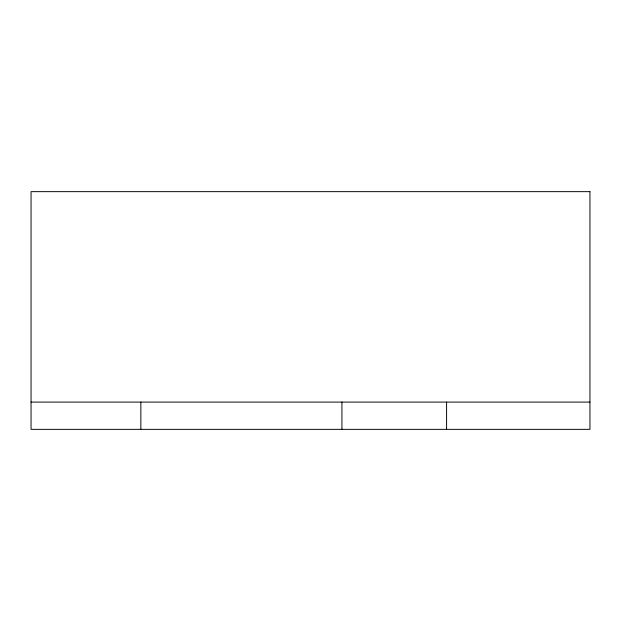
<?xml version="1.0" encoding="UTF-8"?>
<svg xmlns="http://www.w3.org/2000/svg" width="621" height="621" viewBox="0 0 621 621"><rect width="100%" height="100%" fill="white"/><g stroke="black" fill="none" stroke-linecap="round" stroke-linejoin="round"><path stroke-width="0.93" d="M31.05 402.09L589.95 402.09M446.584 402.09L446.584 429.352M341.93 402.09L341.93 429.352M140.858 402.09L140.858 429.352M589.95 191.648L31.05 191.648L31.05 429.352L589.95 429.352L589.95 191.648"/></g></svg>
